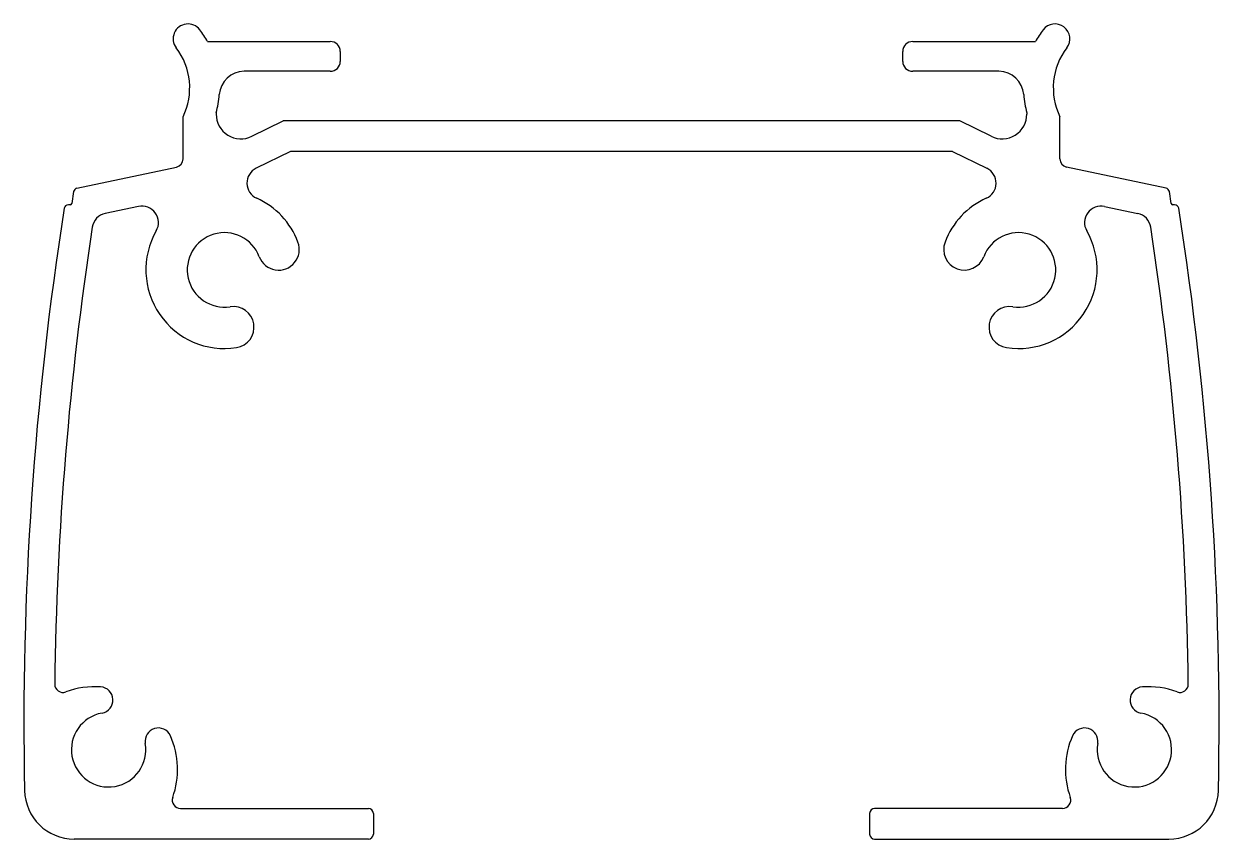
# Model space of a CAD drawing. Extents: x 1604.9 to 1677.1, y 1475.8 to 1525.1.
import ezdxf

# ---------------------------------------------------------------- set-up
doc = ezdxf.new("R2010")
doc.units = 0
doc.layers.get('0').update_dxf_attribs({"linetype": 'CONTINUOUS'})

msp = doc.modelspace()

# ---------------------------------------------------------------- linework, layer by layer
for p, q in [((1615.976, 1524.023), (1623.396, 1524.023)), ((1658.596, 1524.023), (1666.017, 1524.023)), ((1623.996, 1523.423), (1623.996, 1522.823)), ((1657.996, 1522.823), (1657.996, 1523.423)), ((1623.396, 1522.223), (1618.179, 1522.223)), ((1663.813, 1522.223), (1658.596, 1522.223)), ((1614.496, 1516.928), (1614.496, 1519.479)), ((1616.496, 1519.713), (1616.496, 1519.644)), ((1665.496, 1519.713), (1665.496, 1519.644)), ((1667.496, 1516.928), (1667.496, 1519.479)), ((1618.654, 1518.296), (1620.555, 1519.223)), ((1661.438, 1519.223), (1620.555, 1519.223)), ((1663.339, 1518.296), (1661.438, 1519.223)), ((1620.982, 1517.373), (1618.917, 1516.365)), ((1661.011, 1517.373), (1620.982, 1517.373)), ((1661.011, 1517.373), (1663.076, 1516.365)), ((1608.076, 1515.159), (1614.1, 1516.439)), ((1673.916, 1515.159), (1667.892, 1516.439)), ((1607.881, 1514.954), (1607.765, 1514.241)), ((1674.227, 1514.241), (1674.111, 1514.954)), ((1607.666, 1514.157), (1607.561, 1514.157)), ((1611.799, 1514.059), (1609.79, 1513.632)), ((1670.194, 1514.059), (1672.203, 1513.632)), ((1674.431, 1514.157), (1674.326, 1514.157)), ((1614.34, 1477.673), (1625.696, 1477.673)), ((1667.653, 1477.673), (1656.296, 1477.673)), ((1625.996, 1477.373), (1625.996, 1476.123)), ((1655.996, 1477.373), (1655.996, 1476.123)), ((1625.696, 1475.823), (1607.915, 1475.823)), ((1656.296, 1475.823), (1674.078, 1475.823))]:
    msp.add_line(p, q)
for centre, radius, start, end in [((1614.796, 1524.189), 0.9, 37.25792, 217.25792), ((1667.196, 1524.189), 0.9, 322.74208, 142.74208), ((1610.896, 1521.223), 5.8, 28.86573, 37.25792), ((1671.096, 1521.223), 5.8, 142.74208, 151.13427), ((1610.896, 1521.223), 4, 334.15807, 37.25792), ((1623.396, 1523.423), 0.6, 0, 90), ((1658.596, 1523.423), 0.6, 90, 180), ((1671.096, 1521.223), 4, 142.74208, 205.84193), ((1618.179, 1520.723), 1.5, 90, 176.07256), ((1623.396, 1522.823), 0.6, 270, 360), ((1658.596, 1522.823), 0.6, 180, 270), ((1663.813, 1520.723), 1.5, 3.92744, 90), ((1610.896, 1521.223), 5.8, 344.90981, 356.07256), ((1671.096, 1521.223), 5.8, 183.92744, 195.09019), ((1617.996, 1519.644), 1.5, 180, 296), ((1663.996, 1519.644), 1.5, 244, 0), ((1613.996, 1516.928), 0.5, 282, 0), ((1667.996, 1516.928), 0.5, 180, 258), ((1619.355, 1515.467), 1, 116, 245.78237), ((1662.638, 1515.467), 1, 294.21763, 64), ((1608.128, 1514.914), 0.25, 102, 170.74771), ((1673.864, 1514.914), 0.25, 9.25229, 78), ((1607.666, 1514.257), 0.1, 270, 350.74771), ((1616.996, 1510.223), 4.75, 20.6684, 65.78237), ((1664.996, 1510.223), 4.75, 114.21763, 159.3316), ((1674.326, 1514.257), 0.1, 189.25229, 270), ((1804.874, 1482.801), 200, 171.04105, 181.15699), ((1607.561, 1513.907), 0.25, 90, 171.04105), ((1609.998, 1512.654), 1, 102, 171.29059), ((1612.007, 1513.081), 1, 330.19657, 102), ((1669.986, 1513.081), 1, 78, 209.80343), ((1671.995, 1512.654), 1, 8.70941, 78), ((1674.431, 1513.907), 0.25, 8.95895, 90), ((1477.118, 1482.801), 200, 358.84301, 8.95895), ((1804.874, 1482.801), 198.15, 171.29059, 179.30831), ((1477.118, 1482.801), 198.15, 0.69169, 8.70941), ((1616.996, 1510.223), 4.75, 150.19657, 278.81873), ((1616.996, 1510.223), 2.25, 20.6684, 278.81873), ((1664.996, 1510.223), 2.25, 261.18127, 159.3316), ((1664.996, 1510.223), 4.75, 261.18127, 29.80343), ((1620.271, 1511.458), 1.25, 200.6684, 20.6684), ((1661.721, 1511.458), 1.25, 159.3316, 339.3316), ((1617.533, 1506.764), 1.25, 278.81873, 98.81873), ((1664.46, 1506.764), 1.25, 81.18127, 261.18127), ((1607.239, 1485.187), 0.5, 179.30831, 290.49197), ((1609.164, 1480.035), 5, 86.02016, 110.49197), ((1609.456, 1484.224), 0.8, 280.20629, 86.02016), ((1672.537, 1484.224), 0.8, 93.97984, 259.79371), ((1672.828, 1480.035), 5, 69.50803, 93.97984), ((1674.754, 1485.187), 0.5, 249.50803, 0.69169), ((1609.996, 1481.223), 2.25, 100.20629, 9.79371), ((1671.996, 1481.223), 2.25, 170.20629, 79.79371), ((1613.002, 1481.741), 0.8, 23.97984, 189.79371), ((1668.991, 1481.741), 0.8, 350.20629, 156.02016), ((1609.164, 1480.035), 5, 340.21321, 23.97984), ((1672.828, 1480.035), 5, 156.02016, 199.78679), ((1607.915, 1478.823), 3, 181.15699, 270), ((1614.34, 1478.173), 0.5, 160.21321, 270), ((1667.653, 1478.173), 0.5, 270, 19.78679), ((1674.078, 1478.823), 3, 270, 358.84301), ((1625.696, 1477.373), 0.3, 0, 90), ((1656.296, 1477.373), 0.3, 90, 180), ((1625.696, 1476.123), 0.3, 270, 0), ((1656.296, 1476.123), 0.3, 180, 270)]:
    msp.add_arc(centre, radius, start, end)

doc.saveas('drawing.dxf')
